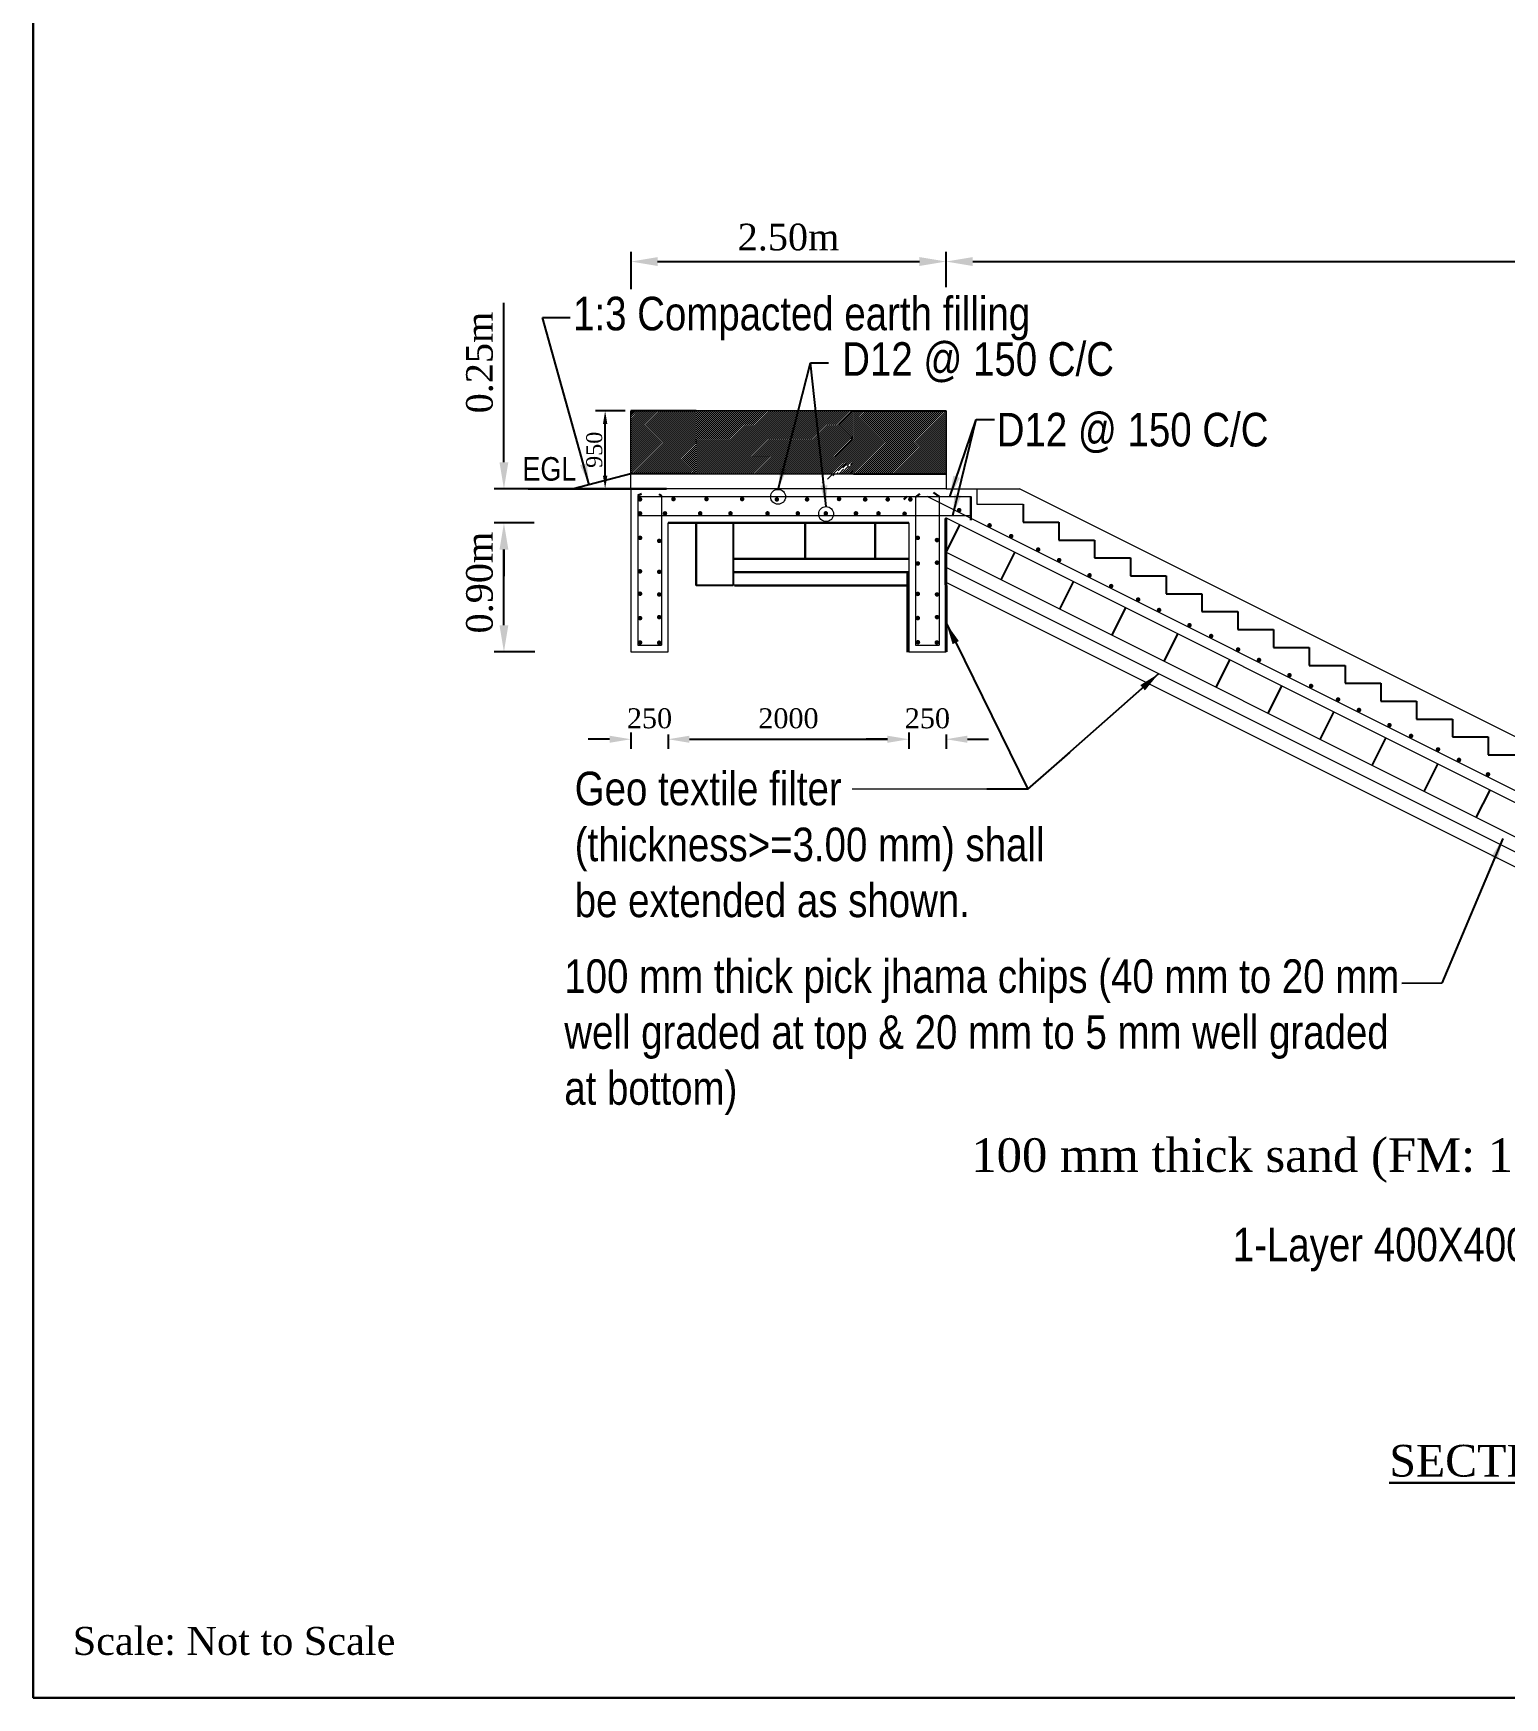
# Model space of a CAD drawing. Header units: metres. Extents: x -2434 to 11656, y -15288 to 8109.
# Drawn here: x 2109.8 to 2165.1, y -13569.9 to -13507.4 of the extents above; entities that cross this region are included whole.
import ezdxf

# ---------------------------------------------------------------- set-up
doc = ezdxf.new("R2010")
doc.units = ezdxf.units.M
doc.layers.add('Blocks', color=11, linetype='Continuous', lineweight=9)
doc.layers.add('Layer1', color=7, linetype='Continuous', lineweight=13)
doc.layers.add('LINE', color=7, linetype='Continuous')
doc.styles.get("Standard").update_dxf_attribs({"font": 'times.ttf'})
doc.styles.add('TIMES', font='ARIALN.TTF')
doc.dimstyles.get("Standard").update_dxf_attribs({"dimtxt": 0.5, "dimasz": 0.4075, "dimexe": 0.364, "dimexo": 0.219, "dimgap": 0.09, "dimtad": 0, "dimdec": 0, "dimlfac": 1000, "dimzin": 0, "dimdsep": 46, "dimtxsty": 'Standard', "dimcen": 0.09, "dimadec": 0, "dimazin": 0, "dimtfac": 1, "dimtdec": 0, "dimtofl": 0, "dimtmove": 0, "dimatfit": 3, "dimfxl": 1, "dimtolj": 1, "dimtzin": 0, "dimarcsym": 0})

# ---------------------------------------------------------------- blocks, each defined once
blk = doc.blocks.new('*D769')
at = {"layer": 'Defpoints', "color": 0, "lineweight": -3}
for p in [(2142.694, -13533.469), (2144.095, -13533.541), (2144.095, -13533.941)]:
    blk.add_point(p, dxfattribs=at)
at = {"layer": 'Layer1', "color": 0, "lineweight": -2}
for p, q in [((2142.694, -13533.688), (2142.694, -13534.305)), ((2144.095, -13533.76), (2144.095, -13534.305))]:
    blk.add_line(p, q, dxfattribs=at)
at = {"layer": 'Layer1', "color": 7, "lineweight": -2}
for p, q in [((2141.894, -13533.941), (2141.094, -13533.941)), ((2144.895, -13533.941), (2145.695, -13533.941))]:
    blk.add_line(p, q, dxfattribs=at)
at = {"layer": 'Layer1', "color": 7, "lineweight": -3}
for points in [[(2141.894, -13533.807), (2141.894, -13534.074), (2142.694, -13533.941)], [(2144.895, -13533.807), (2144.895, -13534.074), (2144.095, -13533.941)]]:
    blk.add_solid(points, dxfattribs=at)
at = {"layer": 'Layer1', "color": 0, "lineweight": 30, "insert": (2143.394, -13533.159), "char_height": 0.75, "attachment_point": 5}
blk.add_mtext('\\A1;250', dxfattribs=at)
blk = doc.blocks.new('*D773')
at = {"layer": 'Defpoints', "color": 0, "lineweight": -3}
for p in [(2127.487, -13525.818), (2128.195, -13525.818), (2128.869, -13530.659)]:
    blk.add_point(p, dxfattribs=at)
at = {"layer": 'Layer1', "color": 0, "lineweight": -2}
for p, q in [((2127.976, -13525.818), (2127.123, -13525.818)), ((2128.65, -13530.659), (2127.123, -13530.659))]:
    blk.add_line(p, q, dxfattribs=at)
at = {"layer": 'Layer1', "color": 7, "lineweight": -2}
blk.add_line((2127.487, -13529.659), (2127.487, -13526.818), dxfattribs=at)
at = {"layer": 'Layer1', "color": 7, "lineweight": -3}
for points in [[(2127.32, -13526.818), (2127.653, -13526.818), (2127.487, -13525.818)], [(2127.32, -13529.659), (2127.653, -13529.659), (2127.487, -13530.659)]]:
    blk.add_solid(points, dxfattribs=at)
at = {"layer": 'Layer1', "color": 0, "lineweight": 30, "insert": (2126.576, -13528.058), "char_height": 1, "attachment_point": 5, "rotation": 90}
blk.add_mtext('\\A1;0.90m', dxfattribs=at)
blk = doc.blocks.new('*D774')
at = {"layer": 'Defpoints', "color": 0, "lineweight": -3}
for p in [(2200.747, -13516.002), (2144.095, -13517.182), (2200.747, -13518.809)]:
    blk.add_point(p, dxfattribs=at)
at = {"layer": 'Layer1', "color": 0, "lineweight": -2}
for p, q in [((2144.095, -13516.963), (2144.095, -13515.638)), ((2200.747, -13518.59), (2200.747, -13515.638))]:
    blk.add_line(p, q, dxfattribs=at)
at = {"layer": 'Layer1', "color": 7, "lineweight": -2}
blk.add_line((2145.095, -13516.002), (2199.747, -13516.002), dxfattribs=at)
at = {"layer": 'Layer1', "color": 7, "lineweight": -3}
for points in [[(2145.095, -13515.835), (2145.095, -13516.169), (2144.095, -13516.002)], [(2199.747, -13515.835), (2199.747, -13516.169), (2200.747, -13516.002)]]:
    blk.add_solid(points, dxfattribs=at)
at = {"layer": 'Layer1', "color": 0, "lineweight": 30, "insert": (2172.421, -13514.932), "char_height": 1, "attachment_point": 5}
blk.add_mtext('\\A1;(+/-) 5.00m', dxfattribs=at)
blk = doc.blocks.new('*D775')
at = {"layer": 'Defpoints', "color": 0, "lineweight": -3}
for p in [(2144.095, -13516.002), (2132.26, -13517.262), (2144.095, -13517.182)]:
    blk.add_point(p, dxfattribs=at)
at = {"layer": 'Layer1', "color": 0, "lineweight": -2}
for p, q in [((2132.26, -13517.043), (2132.26, -13515.638)), ((2144.095, -13516.963), (2144.095, -13515.638))]:
    blk.add_line(p, q, dxfattribs=at)
at = {"layer": 'Layer1', "color": 7, "lineweight": -2}
blk.add_line((2133.26, -13516.002), (2143.095, -13516.002), dxfattribs=at)
at = {"layer": 'Layer1', "color": 7, "lineweight": -3}
for points in [[(2133.26, -13515.835), (2133.26, -13516.169), (2132.26, -13516.002)], [(2143.095, -13515.835), (2143.095, -13516.169), (2144.095, -13516.002)]]:
    blk.add_solid(points, dxfattribs=at)
at = {"layer": 'Layer1', "color": 0, "lineweight": 30, "insert": (2138.177, -13515.092), "char_height": 1, "attachment_point": 5}
blk.add_mtext('\\A1;2.50m', dxfattribs=at)
blk = doc.blocks.new('*D778')
at = {"layer": 'Defpoints', "color": 0, "lineweight": -3}
for p in [(2133.655, -13533.76), (2142.694, -13533.541), (2142.694, -13533.941)]:
    blk.add_point(p, dxfattribs=at)
at = {"layer": 'Layer1', "color": 0, "lineweight": -2}
for p, q in [((2142.694, -13533.76), (2142.694, -13534.305)), ((2133.655, -13533.979), (2133.655, -13534.305))]:
    blk.add_line(p, q, dxfattribs=at)
at = {"layer": 'Layer1', "color": 7, "lineweight": -2}
blk.add_line((2134.455, -13533.941), (2141.894, -13533.941), dxfattribs=at)
at = {"layer": 'Layer1', "color": 7, "lineweight": -3}
for points in [[(2134.455, -13533.807), (2134.455, -13534.074), (2133.655, -13533.941)], [(2141.894, -13533.807), (2141.894, -13534.074), (2142.694, -13533.941)]]:
    blk.add_solid(points, dxfattribs=at)
at = {"layer": 'Layer1', "color": 0, "lineweight": 30, "insert": (2138.174, -13533.159), "char_height": 0.75, "attachment_point": 5}
blk.add_mtext('\\A1;2000', dxfattribs=at)
blk = doc.blocks.new('*D779')
at = {"layer": 'Defpoints', "color": 0, "lineweight": -3}
for p in [(2127.487, -13524.538), (2128.74, -13524.538), (2128.847, -13525.818)]:
    blk.add_point(p, dxfattribs=at)
at = {"layer": 'Layer1', "color": 7, "lineweight": -2}
for p, q in [((2127.487, -13523.538), (2127.487, -13517.557)), ((2127.487, -13526.818), (2127.487, -13527.818))]:
    blk.add_line(p, q, dxfattribs=at)
at = {"layer": 'Layer1', "color": 0, "lineweight": -2}
for p, q in [((2128.521, -13524.538), (2127.123, -13524.538)), ((2128.628, -13525.818), (2127.123, -13525.818))]:
    blk.add_line(p, q, dxfattribs=at)
at = {"layer": 'Layer1', "color": 7, "lineweight": -3}
for points in [[(2127.32, -13523.538), (2127.653, -13523.538), (2127.487, -13524.538)], [(2127.32, -13526.818), (2127.653, -13526.818), (2127.487, -13525.818)]]:
    blk.add_solid(points, dxfattribs=at)
at = {"layer": 'Layer1', "color": 0, "lineweight": 30, "insert": (2126.576, -13519.794), "char_height": 1, "attachment_point": 5, "rotation": 90}
blk.add_mtext('\\A1;0.25m', dxfattribs=at)
blk = doc.blocks.new('*D783')
at = {"layer": 'Defpoints', "color": 0, "lineweight": -3}
for p in [(2132.254, -13533.469), (2133.655, -13533.541), (2133.655, -13533.941)]:
    blk.add_point(p, dxfattribs=at)
at = {"layer": 'Layer1', "color": 0, "lineweight": -2}
for p, q in [((2132.254, -13533.688), (2132.254, -13534.305)), ((2133.655, -13533.76), (2133.655, -13534.305))]:
    blk.add_line(p, q, dxfattribs=at)
at = {"layer": 'Layer1', "color": 7, "lineweight": -2}
for p, q in [((2131.454, -13533.941), (2130.654, -13533.941)), ((2134.455, -13533.941), (2135.255, -13533.941))]:
    blk.add_line(p, q, dxfattribs=at)
at = {"layer": 'Layer1', "color": 7, "lineweight": -3}
for points in [[(2131.454, -13533.807), (2131.454, -13534.074), (2132.254, -13533.941)], [(2134.455, -13533.807), (2134.455, -13534.074), (2133.655, -13533.941)]]:
    blk.add_solid(points, dxfattribs=at)
at = {"layer": 'Layer1', "color": 0, "lineweight": 30, "insert": (2132.955, -13533.159), "char_height": 0.75, "attachment_point": 5}
blk.add_mtext('\\A1;250', dxfattribs=at)
blk = doc.blocks.new('*D784')
at = {"layer": 'Defpoints', "color": 0, "lineweight": -3}
for p in [(2131.288, -13521.605), (2132.26, -13521.605), (2131.981, -13524.538)]:
    blk.add_point(p, dxfattribs=at)
at = {"layer": 'Layer1', "color": 0, "lineweight": -2}
for p, q in [((2132.041, -13521.605), (2130.924, -13521.605)), ((2131.762, -13524.538), (2130.924, -13524.538))]:
    blk.add_line(p, q, dxfattribs=at)
at = {"layer": 'Layer1', "color": 7, "lineweight": -2}
blk.add_line((2131.288, -13524.038), (2131.288, -13522.105), dxfattribs=at)
at = {"layer": 'Layer1', "color": 7, "lineweight": -3}
for points in [[(2131.205, -13522.105), (2131.371, -13522.105), (2131.288, -13521.605)], [(2131.205, -13524.038), (2131.371, -13524.038), (2131.288, -13524.538)]]:
    blk.add_solid(points, dxfattribs=at)
at = {"layer": 'Layer1', "color": 0, "lineweight": 13, "insert": (2130.882, -13523.072), "char_height": 0.6, "attachment_point": 5, "rotation": 90}
blk.add_mtext('\\A1;950', dxfattribs=at)

msp = doc.modelspace()

# ---------------------------------------------------------------- hatches: boundary and pattern name
at = {"layer": 'Blocks', "linetype": 'ByBlock', "lineweight": 5, "ltscale": 0.5}
h = msp.add_hatch(dxfattribs=at)
h.set_pattern_fill('ANSI31', color=0, scale=0.0168, style=0)
h.set_pattern_definition([(45, (1290.388406, -13483.557844), (-0.0377170757, 0.0377170757), [])])
h.paths.add_polyline_path([(2134.702888, -13521.604874), (2132.259541, -13521.604874), (2132.259541, -13523.973303), (2134.702888, -13523.973303)])
h = msp.add_hatch(dxfattribs=at)
h.set_pattern_fill('ANSI31', color=0, scale=0.0168, style=0)
h.set_pattern_definition([(45, (4259.33255, -10426.326654), (-0.0377170757, 0.0377170757), [])])
h.paths.add_polyline_path([(2140.251609, -13522.667878), (2140.624256, -13522.667878), (2140.624256, -13522.503313), (2140.61165, -13522.508045), (2140.599055, -13522.512829), (2140.586471, -13522.517667), (2140.573899, -13522.522557), (2140.561337, -13522.5275), (2140.548787, -13522.532495), (2140.536248, -13522.537543), (2140.523721, -13522.542643), (2140.511206, -13522.547796), (2140.498702, -13522.553002), (2140.486211, -13522.558259), (2140.473731, -13522.563569), (2140.461264, -13522.568931), (2140.448809, -13522.574346), (2140.436367, -13522.579812), (2140.423937, -13522.585331), (2140.41152, -13522.590902), (2140.399116, -13522.596524), (2140.386724, -13522.602199), (2140.374346, -13522.607926), (2140.361981, -13522.613704), (2140.349629, -13522.619534), (2140.337291, -13522.625416), (2140.324967, -13522.631349), (2140.312656, -13522.637334), (2140.300359, -13522.643371), (2140.288075, -13522.649458), (2140.275806, -13522.655598), (2140.263551, -13522.661789)])
h.paths.add_polyline_path([(2134.702888, -13522.667878), (2140.251606, -13522.667878), (2140.251311, -13522.668031), (2140.263551, -13522.661789), (2140.275806, -13522.655598), (2140.288075, -13522.649458), (2140.300359, -13522.643371), (2140.312656, -13522.637334), (2140.324967, -13522.631349), (2140.337291, -13522.625416), (2140.349629, -13522.619534), (2140.361981, -13522.613704), (2140.374346, -13522.607926), (2140.386724, -13522.602199), (2140.399116, -13522.596524), (2140.41152, -13522.590902), (2140.423937, -13522.585331), (2140.436367, -13522.579812), (2140.448809, -13522.574346), (2140.461264, -13522.568931), (2140.473731, -13522.563569), (2140.486211, -13522.558259), (2140.498702, -13522.553002), (2140.511206, -13522.547796), (2140.523721, -13522.542643), (2140.536248, -13522.537543), (2140.548787, -13522.532495), (2140.561337, -13522.5275), (2140.573899, -13522.522557), (2140.586471, -13522.517667), (2140.599055, -13522.512829), (2140.61165, -13522.508045), (2140.624256, -13522.503313), (2140.624256, -13521.604874), (2134.702888, -13521.604874)])
h = msp.add_hatch(dxfattribs=at)
h.set_pattern_fill('ANSI31', color=0, scale=0.0168, style=0)
h.set_pattern_definition([(45, (937.36602, -13478.476136), (-0.0377170757, 0.0377170757), [])])
h.paths.add_polyline_path([(2144.094807, -13523.973303), (2144.094807, -13521.605473), (2140.624256, -13521.605473), (2140.624256, -13523.973303)])
h = msp.add_hatch(dxfattribs=at)
h.set_pattern_fill('ANSI31', color=0, scale=0.0168, style=0)
h.set_pattern_definition([(45, (4259.33255, -10427.38966), (-0.0377170757, 0.0377170757), [])])
edge = h.paths.add_edge_path()
edge.add_line((2140.624256, -13522.667878), (2134.702888, -13522.667878))
edge.add_line((2134.702888, -13522.667878), (2134.702888, -13523.973303))
edge.add_line((2134.702888, -13523.973303), (2139.844495, -13523.973303))
edge.add_ellipse((2141.708226, -13528.904309), major_axis=(-0.085178, -5.54314), ratio=0.748864122, start_angle=196.30944199, end_angle=207.84753964, ccw=False)
edge.add_line((2140.624256, -13523.566317), (2140.624256, -13522.667878))
edge = h.paths.add_edge_path(flags=17)
edge.add_ellipse((2141.708226, -13528.904309), major_axis=(-0.085178, -5.54314), ratio=0.748864122, start_angle=196.30944199, end_angle=207.84753964)
edge.add_line((2139.844495, -13523.973303), (2140.624256, -13523.973303))
edge.add_line((2140.624256, -13523.973303), (2140.624256, -13523.566317))

# ---------------------------------------------------------------- linework, layer by layer
at = {"color": 0, "linetype": 'Continuous', "lineweight": -3, "ltscale": 0.5}
for p, q in [((2134.702888, -13521.604874), (2132.259541, -13521.604874)), ((2140.624256, -13521.605473), (2144.094807, -13521.605473)), ((2132.259541, -13523.973303), (2130.09975, -13524.538396)), ((2134.702888, -13523.973303), (2132.259541, -13523.973303)), ((2140.624256, -13523.973303), (2144.094807, -13523.973303)), ((2146.986823, -13525.117974), (2146.986823, -13525.789974)), ((2136.103935, -13525.81778), (2136.103935, -13528.172371)), ((2144.094807, -13526.923293), (2144.610752, -13525.891403)), ((2146.986823, -13525.789974), (2146.986823, -13525.789974)), ((2146.986823, -13525.789974), (2148.330823, -13525.789974)), ((2148.330823, -13525.789974), (2148.330823, -13525.789974)), ((2148.330823, -13525.789974), (2148.330823, -13526.461974)), ((2148.330823, -13526.461974), (2148.330823, -13526.461974)), ((2148.330823, -13526.461974), (2149.674823, -13526.461974)), ((2149.674823, -13526.461974), (2149.674823, -13527.133974)), ((2146.168133, -13527.959956), (2146.684078, -13526.928066)), ((2149.674823, -13527.133974), (2149.674823, -13527.133974)), ((2149.674823, -13527.133974), (2151.018823, -13527.133974)), ((2151.018823, -13527.133974), (2151.018823, -13527.805974)), ((2148.371367, -13529.061574), (2148.887312, -13528.029683)), ((2151.018823, -13527.805974), (2151.018823, -13527.805974)), ((2151.018823, -13527.805974), (2152.362823, -13527.805974)), ((2152.362823, -13527.805974), (2152.362823, -13528.477974)), ((2136.103935, -13528.172371), (2134.702888, -13528.172371)), ((2152.362823, -13528.477974), (2152.362823, -13528.477974)), ((2152.362823, -13528.477974), (2153.706823, -13528.477974)), ((2153.706823, -13528.477974), (2153.706823, -13529.149974)), ((2150.326726, -13530.039253), (2150.842671, -13529.007363)), ((2153.706823, -13529.149974), (2155.050823, -13529.149974)), ((2155.050823, -13529.149974), (2155.050823, -13529.149974)), ((2155.050823, -13529.149974), (2155.050823, -13529.821974)), ((2152.282085, -13531.016933), (2152.79803, -13529.985042)), ((2155.050823, -13529.821974), (2156.394823, -13529.821974)), ((2156.394823, -13529.821974), (2156.394823, -13530.493974)), ((2156.394823, -13530.493974), (2157.738823, -13530.493974)), ((2157.738823, -13530.493974), (2157.738823, -13531.165974)), ((2154.237444, -13531.994612), (2154.753389, -13530.962722)), ((2157.738823, -13531.165974), (2159.082823, -13531.165974)), ((2159.082823, -13531.165974), (2159.082823, -13531.837974)), ((2159.082823, -13531.837974), (2160.426823, -13531.837974)), ((2160.426823, -13531.837974), (2160.426823, -13531.837974)), ((2160.426823, -13531.837974), (2160.426823, -13532.509974)), ((2156.192803, -13532.972291), (2156.708748, -13531.940401)), ((2160.426823, -13532.509974), (2161.770823, -13532.509974)), ((2161.770823, -13532.509974), (2161.770823, -13533.181974)), ((2158.148162, -13533.949971), (2158.664107, -13532.91808)), ((2161.770823, -13533.181974), (2163.114823, -13533.181974)), ((2163.114823, -13533.181974), (2163.114823, -13533.853974)), ((2160.103521, -13534.92765), (2160.619466, -13533.89576)), ((2163.114823, -13533.853974), (2164.458823, -13533.853974)), ((2164.458823, -13533.853974), (2164.458823, -13534.525974)), ((2162.058879, -13535.90533), (2162.574825, -13534.873439)), ((2164.458823, -13534.525974), (2165.802823, -13534.525974)), ((2164.014238, -13536.883009), (2164.530183, -13535.851119))]:
    msp.add_line(p, q, dxfattribs=at)
at = {"layer": 'Blocks', "color": 0, "linetype": 'ByBlock', "lineweight": 13, "ltscale": 0.5}
for p, q in [((2132.259541, -13524.538396), (2132.259541, -13521.604874)), ((2144.094807, -13521.605473), (2144.094807, -13524.538396)), ((2134.702888, -13523.973303), (2140.624256, -13523.973303))]:
    msp.add_line(p, q, dxfattribs=at)
at = {"layer": 'Blocks', "color": 0, "lineweight": 40, "ltscale": 0.05}
msp.add_line((2142.662731, -13527.666336), (2142.662731, -13530.666091), dxfattribs=at)
at = {"layer": 'Blocks', "color": 0, "lineweight": 13, "ltscale": 0.05}
for p, q in [((2144.105849, -13528.522967), (2144.094807, -13528.522967)), ((2144.105849, -13529.244274), (2144.094807, -13529.244274))]:
    msp.add_line(p, q, dxfattribs=at)
at = {"layer": 'Blocks', "color": 0, "lineweight": 20, "ltscale": 0.05}
msp.add_line((2147.161655, -13535.815834), (2140.562759, -13535.815834), dxfattribs=at)
at = {"layer": 'Layer1', "color": 7, "lineweight": 30}
for p, q in [((2133.58746, -13524.538396), (2128.392927, -13524.538396)), ((2132.514586, -13524.793441), (2132.650986, -13524.719307)), ((2133.405543, -13524.8041), (2133.311737, -13524.741733)), ((2142.619319, -13524.830847), (2142.51311, -13524.936721)), ((2142.948804, -13524.85465), (2143.105273, -13524.729008)), ((2143.839762, -13524.830847), (2143.618135, -13524.674725)), ((2145.02526, -13524.830847), (2145.02526, -13525.719165)), ((2144.094807, -13525.63343), (2144.094807, -13527.797353)), ((2134.702888, -13525.81778), (2134.702888, -13528.172371)), ((2138.796168, -13525.81778), (2138.796168, -13527.162336)), ((2141.43739, -13525.81778), (2141.43739, -13527.162336))]:
    msp.add_line(p, q, dxfattribs=at)
at = {"layer": 'Layer1', "color": 7, "lineweight": 20}
for p, q in [((2132.514586, -13524.793441), (2132.514586, -13530.404431)), ((2132.514586, -13524.830847), (2145.02526, -13524.830847)), ((2133.405543, -13524.8041), (2133.405543, -13530.404431)), ((2142.948804, -13524.85465), (2142.948804, -13530.404431)), ((2200.528219, -13553.396111), (2143.386648, -13524.825326)), ((2143.839762, -13524.830847), (2143.839762, -13530.404431)), ((2144.094807, -13524.538396), (2146.853573, -13524.538396)), ((2145.255007, -13524.538396), (2145.255007, -13525.117974)), ((2200.746823, -13551.485021), (2146.853573, -13524.538396)), ((2132.514586, -13525.544828), (2145.033662, -13525.544828)), ((2199.726643, -13553.449349), (2144.083765, -13525.627909)), ((2199.726643, -13554.739212), (2144.091724, -13526.921752)), ((2199.690197, -13555.284478), (2144.092968, -13527.485863)), ((2199.690197, -13555.847967), (2144.094212, -13528.049975)), ((2132.514586, -13530.404431), (2133.405543, -13530.404431)), ((2142.948804, -13530.404431), (2143.839762, -13530.404431))]:
    msp.add_line(p, q, dxfattribs=at)
at = {"layer": 'Layer1', "color": 7, "lineweight": 40}
msp.add_line((2144.089286, -13525.653477), (2144.100328, -13530.659476), dxfattribs=at)
at = {"layer": 'Layer1', "color": 7, "lineweight": 18}
msp.add_line((2145.255007, -13525.117974), (2146.986823, -13525.117974), dxfattribs=at)
at = {"layer": 'Layer1', "color": 7, "lineweight": 30}
msp.add_lwpolyline([(2243.097266, -13569.933674), (2109.806269, -13569.933674), (2109.806269, -13452.028515), (2279.12968, -13452.028515), (2279.12968, -13544.821767), (2279.12968, -13566.089604), (2279.12968, -13569.933674)], close=True, dxfattribs=at)
at = {"layer": 'Layer1', "color": 7, "lineweight": 13}
msp.add_lwpolyline([(2140.624256, -13521.604874), (2134.702888, -13521.604874)], dxfattribs=at)
at = {"layer": 'Layer1', "color": 7, "lineweight": 30, "const_width": 0.0000443}
for points in [[(2128.891142, -13525.025734), (2129.247165, -13524.538396), (2129.588353, -13525.025734)], [(2129.351006, -13525.025734), (2129.707029, -13524.538396), (2130.048217, -13525.025734)], [(2130.670441, -13525.025734), (2131.026464, -13524.538396), (2131.367653, -13525.025734)], [(2131.130305, -13525.025734), (2131.486328, -13524.538396), (2131.827517, -13525.025734)]]:
    msp.add_lwpolyline(points, dxfattribs=at)
at = {"layer": 'Layer1', "lineweight": 13}
for points in [[(2132.259541, -13524.538396), (2132.259541, -13530.659476), (2133.660588, -13530.659476), (2133.660588, -13525.81778)], [(2142.693759, -13525.81778), (2142.693759, -13530.659476), (2144.094807, -13530.659476), (2144.094807, -13525.63343)]]:
    msp.add_lwpolyline(points, dxfattribs=at)
at = {"layer": 'Layer1', "color": 7, "lineweight": 30, "const_width": 0.085015}
for points in [[(2132.557094, -13524.933024, -1), (2132.642109, -13524.933024, -1)], [(2133.896699, -13524.920701, 1), (2133.811684, -13524.920701, 1)], [(2135.137455, -13524.920701, 1), (2135.05244, -13524.920701, 1)], [(2136.392249, -13524.919809, 1), (2136.477264, -13524.919809, 1)], [(2137.695316, -13524.934837, 1), (2137.780331, -13524.934837, 1)], [(2138.831117, -13524.934837, 1), (2138.916132, -13524.934837, 1)], [(2140.032924, -13524.917343, 1), (2140.117939, -13524.917343, 1)], [(2141.010901, -13524.934837, 1), (2141.095916, -13524.934837, 1)], [(2141.017702, -13524.934837, 1), (2141.102717, -13524.934837, 1)], [(2141.861051, -13524.934837, 1), (2141.946066, -13524.934837, 1)], [(2142.711201, -13524.934837, 1), (2142.796216, -13524.934837, 1)], [(2132.557717, -13525.459576, 1), (2132.642732, -13525.459576, 1)], [(2133.492257, -13525.459576, 1), (2133.577272, -13525.459576, 1)], [(2134.818175, -13525.459576, 1), (2134.90319, -13525.459576, 1)], [(2135.953976, -13525.459576, 1), (2136.038991, -13525.459576, 1)], [(2137.347526, -13525.459576, 1), (2137.432541, -13525.459576, 1)], [(2138.483326, -13525.459576, 1), (2138.568341, -13525.459576, 1)], [(2139.534112, -13525.459576, 1), (2139.619127, -13525.459576, 1)], [(2140.663111, -13525.459576, 1), (2140.748126, -13525.459576, 1)], [(2140.669912, -13525.459576, 1), (2140.754927, -13525.459576, 1)], [(2141.513261, -13525.459576, 1), (2141.598276, -13525.459576, 1)], [(2142.494668, -13525.472417, 1), (2142.579683, -13525.472417, 1)], [(2144.544487, -13525.33394, -1), (2144.629147, -13525.341699, -1)], [(2145.687632, -13525.905526, -1), (2145.772293, -13525.913285, -1)], [(2146.499969, -13526.309968, -1), (2146.584629, -13526.317727, -1)], [(2132.557094, -13526.378896, -1), (2132.642109, -13526.378896, -1)], [(2133.363036, -13526.492691, 1), (2133.278021, -13526.492691, 1)], [(2142.991312, -13526.378896, -1), (2143.076327, -13526.378896, -1)], [(2143.797254, -13526.461287, 1), (2143.712239, -13526.461287, 1)], [(2147.512471, -13526.816231, -1), (2147.597131, -13526.82399, -1)], [(2142.991312, -13527.34073, -1), (2143.076327, -13527.34073, -1)], [(2143.797254, -13527.311437, 1), (2143.712239, -13527.311437, 1)], [(2148.299642, -13527.209825, -1), (2148.384302, -13527.217584, -1)], [(2132.557094, -13527.634586, -1), (2132.642109, -13527.634586, -1)], [(2133.363036, -13527.654121, 1), (2133.278021, -13527.654121, 1)], [(2149.442787, -13527.78141, -1), (2149.527447, -13527.789169, -1)], [(2150.255123, -13528.185853, -1), (2150.339783, -13528.193612, -1)], [(2132.557094, -13528.47678, -1), (2132.642109, -13528.47678, -1)], [(2133.363036, -13528.504271, 1), (2133.278021, -13528.504271, 1)], [(2142.991312, -13528.48334, -1), (2143.076327, -13528.48334, -1)], [(2143.797254, -13528.504271, 1), (2143.712239, -13528.504271, 1)], [(2151.267625, -13528.692115, -1), (2151.352286, -13528.699874, -1)], [(2132.557094, -13529.395392, -1), (2132.642109, -13529.395392, -1)], [(2133.363036, -13529.354421, 1), (2133.278021, -13529.354421, 1)], [(2142.991312, -13529.389855, -1), (2143.076327, -13529.389855, -1)], [(2143.797254, -13529.354421, 1), (2143.712239, -13529.354421, 1)], [(2152.054796, -13529.085709, -1), (2152.139456, -13529.093468, -1)], [(2153.197941, -13529.657295, -1), (2153.282602, -13529.665054, -1)], [(2154.010278, -13530.061737, -1), (2154.094938, -13530.069496, -1)], [(2132.557094, -13530.307735, -1), (2132.642109, -13530.307735, -1)], [(2133.360892, -13530.316558, 1), (2133.275877, -13530.316558, 1)], [(2143.081334, -13530.298878, 1), (2142.996319, -13530.298878, 1)], [(2143.789373, -13530.306741, 1), (2143.704358, -13530.306741, 1)], [(2155.02278, -13530.568, -1), (2155.10744, -13530.575759, -1)], [(2155.809951, -13530.961594, -1), (2155.894611, -13530.969353, -1)], [(2156.953096, -13531.533179, -1), (2157.037756, -13531.540938, -1)], [(2157.765432, -13531.937622, -1), (2157.850092, -13531.945381, -1)], [(2158.777934, -13532.443884, -1), (2158.862595, -13532.451643, -1)], [(2159.565105, -13532.837478, -1), (2159.649765, -13532.845237, -1)], [(2160.70825, -13533.409064, -1), (2160.792911, -13533.416823, -1)], [(2161.520587, -13533.813506, -1), (2161.605247, -13533.821265, -1)], [(2162.533089, -13534.319769, -1), (2162.617749, -13534.327528, -1)], [(2163.32026, -13534.713363, -1), (2163.40492, -13534.721122, -1)], [(2164.410666, -13535.257711, -1), (2164.495326, -13535.26547, -1)]]:
    msp.add_lwpolyline(points, format="xyb", close=True, dxfattribs=at)
at = {"layer": 'Layer1', "color": 7, "lineweight": 20}
msp.add_lwpolyline([(2144.094807, -13524.538396), (2133.58746, -13524.538396)], dxfattribs=at)
at = {"layer": 'Layer1', "color": 7, "lineweight": 30}
for points in [[(2133.660588, -13525.81778), (2142.693759, -13525.81778)], [(2136.103935, -13527.162336), (2142.693759, -13527.162336)], [(2136.141888, -13527.666336), (2142.693759, -13527.666336)], [(2136.141888, -13528.170336), (2142.693759, -13528.170336)]]:
    msp.add_lwpolyline(points, dxfattribs=at)
at = {"layer": 'Layer1', "color": 7, "lineweight": 20}
for centre in [(2137.785143, -13524.835806), (2139.589852, -13525.485556)]:
    msp.add_circle(centre, 0.279208, dxfattribs=at)

# ---------------------------------------------------------------- texts
at = {"layer": 'Layer1', "color": 7, "lineweight": 30, "attachment_point": 1, "style": 'TIMES'}
for s, insert, char_height, width in [('1:3 Compacted earth filling', (2130.085215, -13517.324877), 1.26, 34.36775309), ('D12 @ 150 C/C', (2140.195262, -13519.032153), 1.26, 34.36775309), ('D12 @ 150 C/C', (2145.999121, -13521.683826), 1.26, 34.36775309), ('EGL', (2128.181856, -13523.347394), 0.884156, 8.72070606), ('Geo textile filter (thickness>=3.00 mm) shall be extended as shown.', (2130.14526, -13535.160621), 1.26, 18.16557421), ('100 mm thick pick jhama chips (40 mm to 20 mm well graded at top & 20 mm to 5 mm well graded at bottom) ', (2129.755385, -13542.206154), 1.26, 32.14225099), ('{\\fTimes New Roman|b0|i0|c0|p18;100 mm thick sand (FM: 1.00 - 1.50 )}', (2145.044695, -13548.926635), 1.26, 34.36775309), ('1-Layer 400X400X200 C.C Blocks', (2154.865998, -13552.286825), 1.26, 34.36775309), ('{\\fTimes New Roman|b0|i0|c0|p18;\\LSECTION B-B}', (2160.746685, -13560.437642), 1.19021, 12.77492067)]:
    msp.add_mtext(s, dxfattribs=dict(at, insert=insert, char_height=char_height, width=width))
at = {"layer": 'LINE', "color": 7, "linetype": 'ByBlock', "lineweight": 30, "ltscale": 0.5, "insert": (2111.287574, -13567.274637), "char_height": 1.05079669, "width": 22.07094927, "attachment_point": 1}
msp.add_mtext('Scale: Not to Scale', dxfattribs=at)

# ---------------------------------------------------------------- dimensions: what is measured, and where the dimension line sits
at = {"layer": 'Layer1', "color": 7, "lineweight": 30}
for base, p1, p2, text, picture, middle in [((2200.746823, -13516.002138), (2144.094807, -13517.182096), (2200.746823, -13518.809336), '(+/-) 5.00m', '*D774', (2172.420815, -13514.931626)), ((2144.094807, -13516.002138), (2132.259541, -13517.261837), (2144.094807, -13517.182096), '2.50m', '*D775', (2138.177174, -13515.092044))]:
    dim = msp.add_linear_dim(base=base, p1=p1, p2=p2, text=text, dimstyle='Standard', override={"dimtxt": 1, "dimasz": 1, "dimgap": 0.4, "dimtad": 1, "dimdec": 2, "dimrnd": 0.002, "dimpost": 'm', "dimcen": 0.05, "dimclrd": 7, "dimadec": 1, "dimtdec": 2, "dimfrac": 2}, dxfattribs=at)
    dim.commit()
    dim.dimension.update_dxf_attribs({"geometry": picture, "text_midpoint": middle})
for base, p1, p2, text, picture, middle in [((2127.486586, -13524.538396), (2128.846868, -13525.81778), (2128.73991, -13524.538396), '0.25m', '*D779', (2127.486586, -13519.793698)), ((2127.486586, -13525.81778), (2128.869223, -13530.659476), (2128.195187, -13525.81778), '0.90m', '*D773', (2127.486586, -13528.05778))]:
    dim = msp.add_linear_dim(base=base, p1=p1, p2=p2, angle=90, text=text, dimstyle='Standard', override={"dimtxt": 1, "dimasz": 1, "dimgap": 0.4, "dimtad": 1, "dimdec": 2, "dimrnd": 0.002, "dimpost": 'm', "dimcen": 0.05, "dimclrd": 7, "dimadec": 1, "dimtdec": 2, "dimfrac": 2}, dxfattribs=at)
    dim.commit()
    dim.dimension.update_dxf_attribs({"geometry": picture, "text_midpoint": middle, "dimtype": 160})
at = {"layer": 'Layer1', "color": 7, "lineweight": 13}
dim = msp.add_linear_dim(base=(2131.287982, -13521.604874), p1=(2131.981076, -13524.538396), p2=(2132.259541, -13521.604874), angle=90, text='950', dimstyle='Standard', override={"dimtxt": 0.6, "dimasz": 0.5, "dimgap": 0.1, "dimtad": 1, "dimdec": 2, "dimrnd": 0.002, "dimpost": 'm', "dimcen": 0.05, "dimclrd": 7, "dimadec": 1, "dimtdec": 2, "dimfrac": 2}, dxfattribs=at)
dim.commit()
dim.dimension.update_dxf_attribs({"geometry": '*D784', "text_midpoint": (2131.287982, -13523.071635), "dimtype": 160})
at = {"layer": 'Layer1', "color": 7, "lineweight": 30}
for base, p1, p2, text, picture, middle in [((2133.655067, -13533.940796), (2132.25402, -13533.468996), (2133.655067, -13533.540553), '250', '*D783', (2132.954544, -13533.940796)), ((2142.693759, -13533.940796), (2133.655067, -13533.759553), (2142.693759, -13533.540553), '2000', '*D778', (2138.174413, -13533.940796)), ((2144.094807, -13533.940796), (2142.693759, -13533.468996), (2144.094807, -13533.540553), '250', '*D769', (2143.394283, -13533.940796))]:
    dim = msp.add_linear_dim(base=base, p1=p1, p2=p2, text=text, dimstyle='Standard', override={"dimtxt": 0.75, "dimasz": 0.8, "dimgap": 0.4, "dimtad": 1, "dimdec": 2, "dimrnd": 0.002, "dimpost": 'm', "dimcen": 0.05, "dimclrd": 7, "dimadec": 1, "dimtdec": 2, "dimfrac": 2}, dxfattribs=at)
    dim.commit()
    dim.dimension.update_dxf_attribs({"geometry": picture, "text_midpoint": middle, "dimtype": 160})

# ---------------------------------------------------------------- leaders
at = {"layer": 'Layer1', "color": 7, "lineweight": 18}
for points in [[(2130.687929, -13524.384503), (2128.939416, -13518.10013), (2129.968928, -13518.10013)], [(2137.785143, -13524.556599), (2139.000395, -13519.809046), (2139.680515, -13519.809046)], [(2139.589852, -13525.206349), (2139.000395, -13519.809046), (2139.340455, -13519.809046)], [(2144.232173, -13524.842165), (2145.229124, -13521.939546), (2145.909244, -13521.939546)], [(2144.346946, -13525.544828), (2145.229124, -13521.939546), (2145.569184, -13521.939546)]]:
    msp.add_leader(points, dimstyle='Standard', override={"dimtxt": 0.75, "dimasz": 0.8, "dimgap": 0.4, "dimtad": 1, "dimdec": 2, "dimrnd": 0.002, "dimpost": 'm', "dimcen": 0.05, "dimclrd": 7, "dimadec": 1, "dimtdec": 2, "dimfrac": 2}, dxfattribs=at)
at = {"layer": 'Layer1', "color": 7, "lineweight": 20}
for points in [[(2144.105849, -13529.593853), (2147.161655, -13535.815834), (2148.747112, -13534.441491)], [(2152.079662, -13531.47921), (2147.161655, -13535.815834), (2145.62727, -13535.815834)], [(2165.007571, -13537.668033), (2162.71755, -13543.101966), (2161.221002, -13543.112644)]]:
    msp.add_leader(points, dimstyle='Standard', override={"dimtxt": 0.75, "dimasz": 0.8, "dimgap": 0.4, "dimtad": 1, "dimdec": 2, "dimrnd": 0.002, "dimpost": 'm', "dimcen": 0.05, "dimclrd": 7, "dimadec": 1, "dimtdec": 2, "dimfrac": 2}, dxfattribs=at)

doc.saveas('drawing.dxf')
